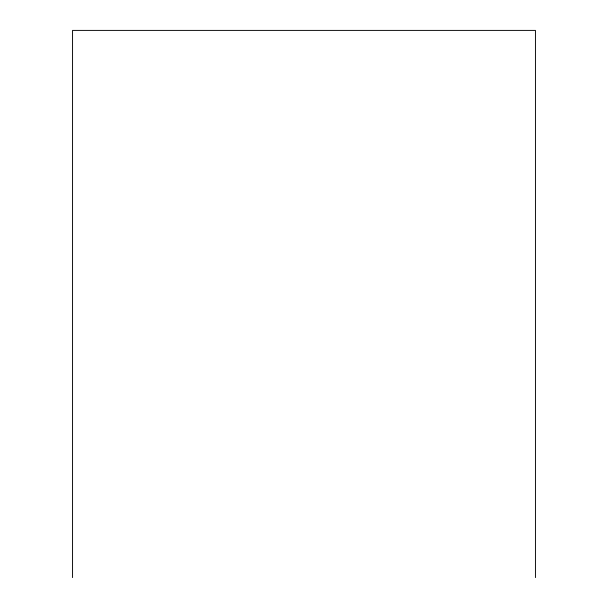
<?xml version="1.0" encoding="UTF-8"?>
<svg xmlns="http://www.w3.org/2000/svg" width="608" height="608" viewBox="0 0 608 608"><rect width="100%" height="100%" fill="white"/><g stroke="black" fill="none" stroke-linecap="round" stroke-linejoin="round"><path stroke-width="0.91" d="M535.443 577.6L535.443 30.4L72.557 30.4L72.557 577.6"/></g></svg>
